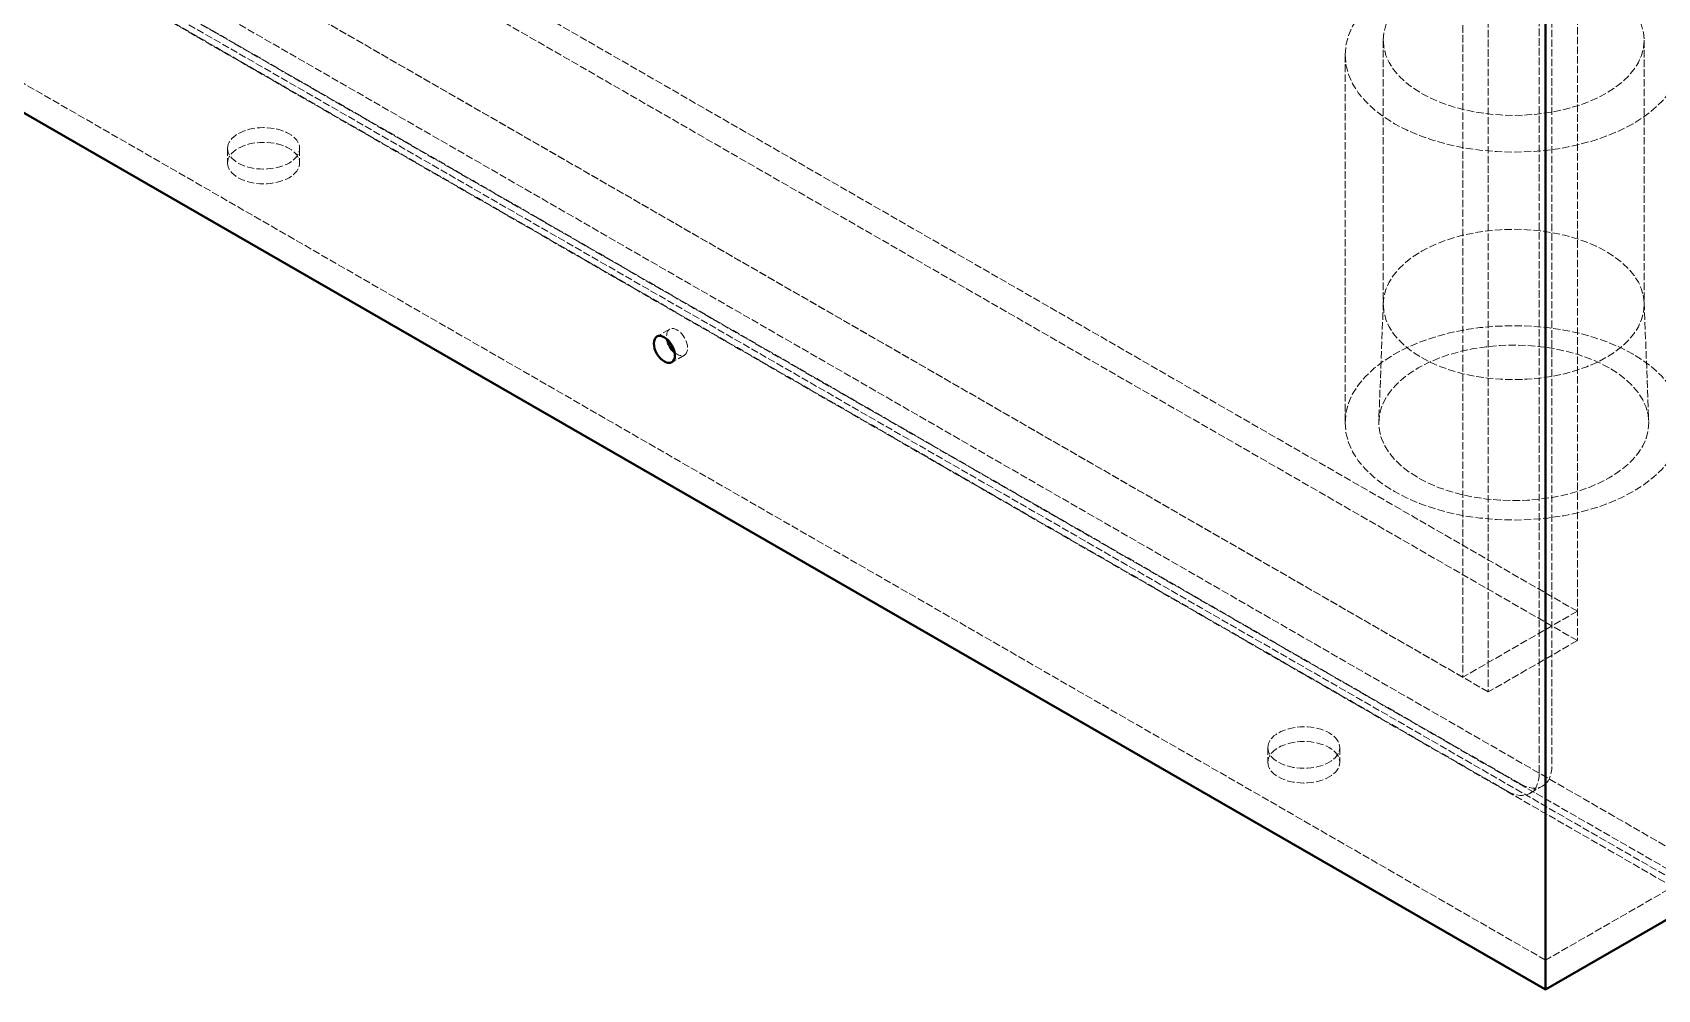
# Model space of a CAD drawing. Header units: millimetres. Extents: x 0 to 2378, y 0 to 1682.
# Drawn here: x 2156.3 to 2228.5, y 1340.3 to 1382.8 of the extents above; entities that cross this region are included whole.
import ezdxf

# ---------------------------------------------------------------- set-up
doc = ezdxf.new("R2010")
doc.units = ezdxf.units.MM
doc.header["$LTSCALE"] = 2
doc.linetypes.add('DASHED', pattern=[0.2067, 0.1654, -0.0413])
doc.layers.add('가려진 것(ISO)', color=2, linetype='DASHED', lineweight=18, true_color=0xffff00)
doc.layers.add('가시적인 것(ISO)', color=3, linetype='Continuous', lineweight=40, true_color=0x00ff00)

msp = doc.modelspace()

# ---------------------------------------------------------------- linework, layer by layer
at = {"layer": '가려진 것(ISO)'}
for p, q in [((2224.9653, 1465.3366), (2224.9653, 1355.7853)), ((2221.0055, 1463.0563), (2221.0055, 1353.505)), ((2223.8339, 1463.0626), (2223.8339, 1350.2411)), ((2219.8741, 1462.4022), (2219.8741, 1354.159)), ((2223.2682, 1349.9153), (2223.2682, 1462.7368)), ((2224.9653, 1357.0908), (2116.6365, 1419.4732)), ((2224.9653, 1355.7853), (2115.5052, 1418.8191)), ((2219.8741, 1354.159), (2111.5454, 1416.5414)), ((2221.0055, 1353.505), (2111.5454, 1416.5389)), ((2110.9797, 1414.5553), (2230.6221, 1345.6578)), ((2109.8483, 1413.9012), (2230.3393, 1344.5151)), ((2222.4197, 1349.4204), (2110.1312, 1414.0831)), ((2229.7736, 1345.1691), (2110.1312, 1414.0666)), ((2109.5655, 1413.7573), (2221.854, 1349.0946)), ((2230.3393, 1344.1893), (2109.5655, 1413.7384)), ((2223.5511, 1341.5858), (2103.9086, 1410.4833)), ((2216.3369, 1382.4683), (2216.3369, 1370.7257)), ((2227.9369, 1382.4683), (2227.9369, 1370.7257)), ((2214.6369, 1381.8142), (2214.6369, 1365.4633)), ((2164.9583, 1377.6633), (2164.9583, 1377.0093)), ((2168.1583, 1377.6633), (2168.1583, 1377.0093)), ((2216.3383, 1370.7992), (2216.1372, 1365.5393)), ((2227.9355, 1370.7992), (2228.1366, 1365.5393)), ((2184.6137, 1369.6229), (2184.048, 1369.2972)), ((2185.2724, 1368.4791), (2184.7067, 1368.1533)), ((2224.9653, 1357.0908), (2219.8741, 1354.159)), ((2224.9653, 1355.7853), (2221.0055, 1353.505)), ((2211.2031, 1351.0327), (2211.2031, 1350.3787)), ((2214.4031, 1351.0327), (2214.4031, 1350.3787)), ((2222.8521, 1348.9965), (2223.4178, 1349.3223)), ((2229.7736, 1345.1691), (2223.5511, 1341.5858))]:
    msp.add_line(p, q, dxfattribs=at)
for centre, major_axis in [((2222.1369, 1381.8142), (-7.5, 0)), ((2222.1369, 1382.4683), (-5.8, 0)), ((2166.5583, 1377.6633), (-1.6, 0)), ((2166.5583, 1377.0093), (-1.6, 0)), ((2222.1369, 1370.7257), (-5.8, 0)), ((2222.1369, 1365.4633), (-7.5, 0)), ((2222.1369, 1365.4633), (-6.0011, 0)), ((2212.8031, 1351.0327), (-1.6, 0)), ((2212.8031, 1350.3787), (-1.6, 0))]:
    msp.add_ellipse(centre, major_axis=major_axis, ratio=0.5758617, dxfattribs=at)
for centre, major_axis, start_param, end_param in [((2184.9431, 1369.051), (0.3294, -0.5719), 5.2567728, 10.4511904), ((2222.4197, 1351.0555), (0.9981, -1.7332), 5.4997209, 7.0705172), ((2221.854, 1350.7297), (0.9981, -1.7332), 5.4997209, 7.0705172)]:
    msp.add_ellipse(centre, major_axis=major_axis, ratio=0.5780931, start_param=start_param, end_param=end_param, dxfattribs=at)
at = {"layer": '가시적인 것(ISO)'}
for p, q in [((2223.5511, 1340.2803), (2223.5511, 1466.1825)), ((2102.7772, 1409.8293), (2223.5511, 1340.2803)), ((2223.5511, 1340.2803), (2230.3393, 1344.1893))]:
    msp.add_line(p, q, dxfattribs=at)
msp.add_ellipse((2184.3774, 1368.7252), major_axis=(0.3294, -0.5719), ratio=0.5780931, dxfattribs=at)
msp.add_ellipse((2184.9431, 1369.051), major_axis=(0.3294, -0.5719), ratio=0.5780931, start_param=4.1680051, end_param=5.2567728, dxfattribs=at)

doc.saveas('drawing.dxf')
